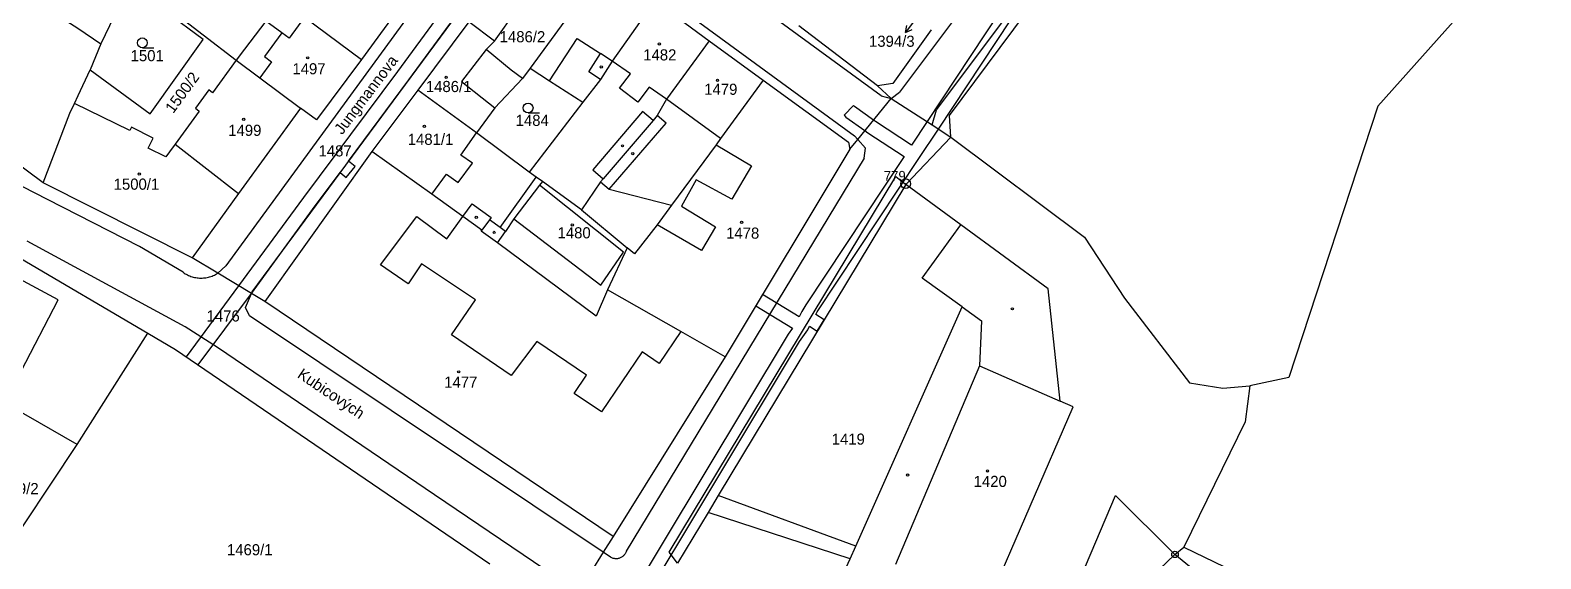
# Model space of a CAD drawing. Extents: x -784124 to -780570, y -980818 to -976926.
# Drawn here: x -782169.1 to -781938.7, y -979232.7 to -979151.9 of the extents above; entities that cross this region are included whole.
import ezdxf
from ezdxf.enums import TextEntityAlignment as Align

# ---------------------------------------------------------------- set-up
doc = ezdxf.new("R2010")
doc.units = 0
doc.header["$LTSCALE"] = 3.138375
doc.header["$MEASUREMENT"] = 0
doc.linetypes.add('0_051C', pattern=[0])
for name, color, linetype in [('1008', 1, 'CONTINUOUS'), ('101', 1, 'CONTINUOUS'), ('1016', 1, 'CONTINUOUS'), ('1029', 1, 'CONTINUOUS'), ('105', 1, 'CONTINUOUS'), ('18', 1, 'CONTINUOUS'), ('21800', 1, 'CONTINUOUS'), ('21900', 1, 'CONTINUOUS'), ('23700', 1, 'CONTINUOUS'), ('304', 1, 'CONTINUOUS'), ('402', 1, 'CONTINUOUS'), ('404', 1, 'CONTINUOUS')]:
    doc.layers.add(name, color=color, linetype=linetype)

# ---------------------------------------------------------------- blocks, each defined once
blk = doc.blocks.new('4_02$0')
at = {"layer": '404', "color": 255, "linetype": 'Continuous'}
blk.add_circle((-0.01, 0), 0.175, dxfattribs=at)
blk = doc.blocks.new('1029$1')
at = {"layer": '1029', "color": 6, "linetype": 'Continuous'}
for p, q in [((0, 3), (-0.5, 2)), ((0, 0), (0, 3)), ((0, 3), (0.5, 2))]:
    blk.add_line(p, q, dxfattribs=at)
blk = doc.blocks.new('3_04$3')
at = {"layer": '304', "color": 255, "linetype": 'Continuous'}
blk.add_line((0.01, 0), (1.76, 0), dxfattribs=at)
blk.add_circle((0.01, 0.75), 0.75, dxfattribs=at)
blk = doc.blocks.new('1_01$18')
at = {"layer": '101', "color": 3, "linetype": 'Continuous'}
for radius in [0.75, 0.03]:
    blk.add_circle((0, 0), radius, dxfattribs=at)
blk = doc.blocks.new('1_05$19')
at = {"layer": '105', "color": 3, "linetype": 'Continuous'}
for radius in [0.5, 0.0303]:
    blk.add_circle((0, 0), radius, dxfattribs=at)

msp = doc.modelspace()

# ---------------------------------------------------------------- linework, layer by layer
at = {"layer": '21800', "color": 255, "linetype": 'Continuous'}
for p, q in [((-782030.88, -979164.07), (-781979.06, -979094.74)), ((-781995.87, -979107.12), (-782036.53, -979161.37)), ((-782039.33, -979161.98), (-782084.7, -979128.72)), ((-782098.41, -979131.85), (-782139.31, -979187.92)), ((-782088.57, -979134.99), (-782043.42, -979168.04)), ((-782135.28, -979191.88), (-782093.83, -979135.7)), ((-782098.3, -979153.6), (-782102.24, -979150.63)), ((-782130.74, -979152.35), (-782133.39, -979155.95)), ((-782089.93, -979159.67), (-782085.73, -979153.19)), ((-782085.73, -979153.19), (-782082.15, -979155.5)), ((-782133.39, -979155.95), (-782132.31, -979156.75)), ((-782099.6, -979154.9), (-782103.34, -979159.76)), ((-782083.94, -979158.28), (-782082.15, -979155.5)), ((-782080.35, -979156.67), (-782082.15, -979155.5)), ((-782132.31, -979156.75), (-782134.12, -979159.21)), ((-782082.14, -979159.44), (-782083.94, -979158.28)), ((-782077.57, -979158.61), (-782080.35, -979156.67)), ((-782103.34, -979159.76), (-782098.25, -979163.81)), ((-782079.23, -979160.78), (-782077.57, -979158.61)), ((-782074.71, -979160.61), (-782076.46, -979162.9)), ((-782072.07, -979162.46), (-782074.71, -979160.61)), ((-782076.46, -979162.9), (-782079.23, -979160.78)), ((-782063.82, -979168.45), (-782072.07, -979162.46)), ((-782039.33, -979161.98), (-782037.8, -979162.37)), ((-782037.8, -979162.37), (-782036.53, -979161.37)), ((-782075.73, -979164.37), (-782083.34, -979173.24)), ((-782074.13, -979165.74), (-782075.73, -979164.37)), ((-782072.15, -979166.12), (-782073.48, -979164.98)), ((-782031.54, -979166.39), (-782030.88, -979164.07)), ((-782166.48, -979177.77), (-782190.41, -979165.53)), ((-782103.47, -979170.99), (-782101.06, -979167.63)), ((-782080.83, -979176.23), (-782072.15, -979166.12)), ((-782064.53, -979169.42), (-782059.1, -979172.64)), ((-782042.91, -979168.62), (-782043.42, -979168.04)), ((-782041.73, -979169.96), (-782042.91, -979168.62)), ((-782041.91, -979171.48), (-782041.73, -979169.96)), ((-782103.86, -979175.17), (-782101.67, -979172.25)), ((-782101.67, -979172.25), (-782103.47, -979170.99)), ((-782041.91, -979171.48), (-782078.21, -979231.46)), ((-782107.87, -979176.99), (-782105.64, -979173.92)), ((-782105.64, -979173.92), (-782103.86, -979175.17)), ((-782097.46, -979182.06), (-782091.94, -979174.38)), ((-782083.34, -979173.24), (-782081.74, -979174.61)), ((-782071.69, -979231.64), (-782037.09, -979174.28)), ((-782059.1, -979172.64), (-782062.1, -979177.71)), ((-782037.09, -979174.28), (-782035.6, -979175.49)), ((-782078.65, -979185.83), (-782091.43, -979175.6)), ((-782082.16, -979175.09), (-782080.83, -979176.23)), ((-782080.83, -979176.23), (-782071.33, -979178.66)), ((-782067.55, -979174.79), (-782069.77, -979178.8)), ((-782062.1, -979177.71), (-782067.55, -979174.79)), ((-782152.49, -979184.95), (-782166.48, -979177.77)), ((-782103.16, -979180.37), (-782101.7, -979178.47)), ((-782101.7, -979178.47), (-782098.83, -979180.51)), ((-782069.77, -979178.8), (-782064.62, -979181.96)), ((-782115.71, -979187.78), (-782110.14, -979180.37)), ((-782110.14, -979180.37), (-782105.59, -979183.79)), ((-782105.59, -979183.79), (-782103.16, -979180.37)), ((-782098.83, -979180.51), (-782099.1, -979180.89)), ((-782095.35, -979180.74), (-782082.11, -979190.88)), ((-782100.34, -979182.63), (-782100.23, -979182.46)), ((-782097.87, -979184.4), (-782100.34, -979182.63)), ((-782066.76, -979185.58), (-782073.53, -979181.66)), ((-782064.62, -979181.96), (-782066.76, -979185.58)), ((-782164.89, -979193.1), (-782178.45, -979185.83)), ((-782145.51, -979197.22), (-782169.59, -979184.16)), ((-782145.83, -979188.9), (-782152.49, -979184.95)), ((-782082.11, -979190.88), (-782078.65, -979185.83)), ((-782139.31, -979187.92), (-782140.54, -979189.05)), ((-782111.5, -979190.65), (-782115.71, -979187.78)), ((-782109.44, -979187.62), (-782111.5, -979190.65)), ((-782101.22, -979193.08), (-782109.44, -979187.62)), ((-782136.29, -979194.3), (-782135.4, -979192.14)), ((-782135.4, -979192.14), (-782135.28, -979191.88)), ((-782170.51, -979204), (-782164.89, -979193.1)), ((-782135.69, -979195.53), (-782136.29, -979194.3)), ((-782104.87, -979198.44), (-782101.22, -979193.08)), ((-782027, -979194.16), (-782024.05, -979196.29)), ((-782140.56, -979200.36), (-782145.51, -979197.22)), ((-782081.73, -979231.66), (-782135.69, -979195.53)), ((-782024.05, -979196.29), (-782024.32, -979203.18)), ((-782095.76, -979204.64), (-782104.87, -979198.44)), ((-782091.85, -979199.49), (-782095.76, -979204.64)), ((-782084.26, -979204.6), (-782091.85, -979199.49)), ((-782069.91, -979197.94), (-782073.21, -979202.83)), ((-782107.48, -979222.89), (-782140.56, -979200.36)), ((-782075.81, -979201.07), (-782081.99, -979210.23)), ((-782073.21, -979202.83), (-782075.81, -979201.07)), ((-782024.32, -979203.18), (-782037.15, -979233.51)), ((-782024.32, -979203.18), (-782012.01, -979208.56)), ((-782086.16, -979207.41), (-782084.26, -979204.6)), ((-782081.99, -979210.23), (-782086.16, -979207.41)), ((-782085.52, -979237.73), (-782107.48, -979222.89)), ((-782043.22, -979230.71), (-782064.22, -979222.99)), ((-782044.09, -979232.63), (-782065.75, -979225.57)), ((-782080.62, -979232.4), (-782081.73, -979231.66)), ((-782070.39, -979233.34), (-782071.69, -979231.64))]:
    msp.add_line(p, q, dxfattribs=at)
for points in [[(-782145.83, -979188.9), (-782145.67, -979189.009), (-782145.506, -979189.111), (-782145.337, -979189.206), (-782145.165, -979189.295), (-782144.99, -979189.376), (-782144.811, -979189.451), (-782144.63, -979189.517), (-782144.446, -979189.577), (-782144.259, -979189.629), (-782144.071, -979189.673), (-782143.881, -979189.71), (-782143.69, -979189.739), (-782143.497, -979189.76), (-782143.304, -979189.773), (-782143.111, -979189.779), (-782142.918, -979189.777), (-782142.724, -979189.766), (-782142.532, -979189.748), (-782142.34, -979189.722), (-782142.15, -979189.689), (-782141.961, -979189.647), (-782141.773, -979189.598), (-782141.588, -979189.542), (-782141.406, -979189.478), (-782141.226, -979189.407), (-782141.049, -979189.328), (-782140.876, -979189.242), (-782140.706, -979189.15), (-782140.54, -979189.05)], [(-782078.21, -979231.46), (-782078.243, -979231.566), (-782078.284, -979231.669), (-782078.332, -979231.77), (-782078.386, -979231.866), (-782078.447, -979231.959), (-782078.514, -979232.048), (-782078.587, -979232.131), (-782078.666, -979232.21), (-782078.75, -979232.282), (-782078.838, -979232.349), (-782078.931, -979232.41), (-782079.028, -979232.464), (-782079.129, -979232.511), (-782079.232, -979232.552), (-782079.338, -979232.585), (-782079.446, -979232.611), (-782079.556, -979232.629), (-782079.666, -979232.64), (-782079.777, -979232.643), (-782079.888, -979232.639), (-782079.998, -979232.626), (-782080.108, -979232.607), (-782080.215, -979232.58), (-782080.321, -979232.545), (-782080.424, -979232.504), (-782080.524, -979232.455), (-782080.62, -979232.4)]]:
    msp.add_lwpolyline(points, dxfattribs=at)
at = {"layer": '21900', "color": 3, "linetype": 'Continuous'}
for p, q in [((-782110.76, -979145.65), (-782118.61, -979156.39)), ((-782147.79, -979148.79), (-782137.74, -979156.53)), ((-782073.86, -979147.45), (-782065.59, -979153.54)), ((-782127.28, -979149.93), (-782118.61, -979156.39)), ((-782087.57, -979150.48), (-782092.89, -979157.75)), ((-782039.88, -979160.42), (-782051.92, -979151.27)), ((-782065.59, -979153.54), (-782057.32, -979159.58)), ((-782158.38, -979154.02), (-782159.99, -979157.98)), ((-782092.89, -979157.75), (-782094.03, -979159.32)), ((-782167.15, -979175.26), (-782187.67, -979159.94)), ((-782039.88, -979160.42), (-782037.8, -979162.37)), ((-782141.91, -979161.05), (-782143.94, -979163.86)), ((-782109.99, -979161.07), (-782117.04, -979170.43)), ((-782101.06, -979167.63), (-782109.99, -979161.07)), ((-782084.85, -979162.94), (-782093.01, -979173.61)), ((-782153.95, -979167.27), (-782162.4, -979163.15)), ((-782127.93, -979163.83), (-782137.36, -979176.89)), ((-782093.01, -979173.61), (-782101.06, -979167.63)), ((-782147, -979169.31), (-782137.36, -979176.89)), ((-782028.73, -979168.28), (-782035.6, -979175.49)), ((-782117.04, -979170.43), (-782133.37, -979193.36)), ((-782044.12, -979170.09), (-782063.14, -979201.8)), ((-782144.44, -979186.7), (-782167.15, -979175.26)), ((-782137.36, -979176.89), (-782144.44, -979186.7)), ((-782085.04, -979179.36), (-782091.01, -979175.05)), ((-782027.17, -979181.67), (-782035.6, -979175.49)), ((-782085.04, -979179.36), (-782078.08, -979185.14)), ((-782078.08, -979185.14), (-782081.08, -979191.57)), ((-782080.22, -979229.22), (-782133.37, -979193.36)), ((-782161.99, -979215.2), (-782151.19, -979198.2)), ((-782063.14, -979201.8), (-782080.22, -979229.22)), ((-782174.4, -979233.92), (-782161.99, -979215.2)), ((-781994.52, -979231.97), (-781993.18, -979230.85)), ((-781984.41, -979240.27), (-781994.52, -979231.97))]:
    msp.add_line(p, q, dxfattribs=at)
for points in [[(-782028.73, -979168.28), (-782028.93, -979164.98), (-781976.28, -979094.2), (-781947.5, -979055.31)], [(-781825.29, -979057.37), (-781852.74, -979075.72), (-781887.79, -979084.37), (-781917.16, -979111.47), (-781963.6, -979163.52), (-781977.14, -979204.98), (-781983.11, -979206.22)], [(-782174.63, -979142.59), (-782167.79, -979147.52), (-782165.37, -979149.4), (-782161.86, -979151.61), (-782158.38, -979154.02)], [(-782159.99, -979157.98), (-782150.84, -979164.7), (-782142.76, -979153.36), (-782154.06, -979144.98)], [(-782154.06, -979144.98), (-782155.07, -979147.1), (-782158.38, -979154.02)], [(-782098.81, -979146), (-782102.24, -979150.63), (-782109.99, -979161.07)], [(-782094.03, -979159.32), (-782095.75, -979158.06), (-782099.6, -979154.9), (-782098.3, -979153.6), (-782094.91, -979148.83)], [(-782073.86, -979147.45), (-782080.35, -979156.67), (-782082.14, -979159.44), (-782084.85, -979162.94)], [(-782127.28, -979149.93), (-782129.65, -979153.15), (-782130.74, -979152.35), (-782133.21, -979150.53), (-782136.45, -979154.85), (-782137.74, -979156.53)], [(-782065.59, -979153.54), (-782072.07, -979162.46), (-782073.48, -979164.98), (-782074.13, -979165.74), (-782081.74, -979174.61), (-782082.16, -979175.09), (-782085.04, -979179.36)], [(-782031.7, -979151.87), (-782037.58, -979160.05), (-782039.88, -979160.42)], [(-782162.4, -979163.15), (-782161.8, -979161.9), (-782159.99, -979157.98)], [(-782137.74, -979156.53), (-782141.32, -979161.48), (-782141.91, -979161.05)], [(-782137.74, -979156.53), (-782134.12, -979159.21), (-782127.93, -979163.83)], [(-782118.61, -979156.39), (-782125.46, -979165.62), (-782127.93, -979163.83)], [(-782092.89, -979157.75), (-782089.93, -979159.67), (-782084.85, -979162.94)], [(-782094.03, -979159.32), (-782098.25, -979163.81), (-782101.06, -979167.63)], [(-782057.32, -979159.58), (-782063.82, -979168.45), (-782064.53, -979169.42), (-782071.33, -979178.66), (-782073.53, -979181.66), (-782076.96, -979186.07), (-782078.08, -979185.14)], [(-782057.32, -979159.58), (-782044.3, -979169.05), (-782044.12, -979170.09)], [(-782044.12, -979170.09), (-782042.91, -979168.62), (-782037.8, -979162.37)], [(-782037.8, -979162.37), (-782031.54, -979166.39), (-782028.73, -979168.28)], [(-782167.15, -979175.26), (-782163.1, -979164.59), (-782162.4, -979163.15)], [(-782143.94, -979163.86), (-782143.37, -979164.3), (-782147, -979169.31)], [(-782148.44, -979171.25), (-782151.12, -979169.97), (-782150.36, -979168.42), (-782153.7, -979166.75), (-782153.95, -979167.27)], [(-782147, -979169.31), (-782147.88, -979170.53), (-782148.44, -979171.25)], [(-782028.73, -979168.28), (-782008.34, -979183.52), (-782002.24, -979192.85), (-781992.32, -979205.76), (-781987.24, -979206.57), (-781983.11, -979206.22)], [(-782096.62, -979182.66), (-782097.46, -979182.06), (-782099.1, -979180.89), (-782100.23, -979182.46), (-782103.16, -979180.37), (-782107.87, -979176.99), (-782117.04, -979170.43)], [(-782197.67, -979174.15), (-782195.15, -979174.24), (-782177.31, -979183.71), (-782170.58, -979186.78), (-782151.19, -979198.2)], [(-782091.01, -979175.05), (-782091.94, -979174.38), (-782093.01, -979173.61)], [(-782091.01, -979175.05), (-782091.43, -979175.6), (-782095.35, -979180.74), (-782096.62, -979182.66)], [(-782035.6, -979175.49), (-782064.22, -979222.99), (-782065.75, -979225.57), (-782070.39, -979233.34)], [(-782081.08, -979191.57), (-782082.82, -979195.58), (-782097.87, -979184.4), (-782096.62, -979182.66)], [(-782026.36, -979245.33), (-782037.69, -979240.57), (-782038.8, -979243.03), (-782047.1, -979239.28), (-782044.09, -979232.63), (-782043.22, -979230.71), (-782027, -979194.16), (-782033.09, -979189.78), (-782027.17, -979181.67)], [(-782026.36, -979245.33), (-782023.64, -979239.55), (-782023.16, -979239.78), (-782010.03, -979209.46), (-782012.01, -979208.56), (-782013.86, -979191.42), (-782027.17, -979181.67)], [(-782133.37, -979193.36), (-782135.4, -979192.14), (-782140.54, -979189.05), (-782144.44, -979186.7)], [(-782063.14, -979201.8), (-782069.91, -979197.94), (-782081.08, -979191.57)], [(-782151.19, -979198.2), (-782146.97, -979200.69), (-782099.02, -979233.41)], [(-781983.11, -979206.22), (-781983.83, -979211.73), (-781993.18, -979230.85)], [(-782161.99, -979215.2), (-782169.75, -979210.74), (-782172.39, -979209.22)], [(-782049.77, -979331.85), (-782003.58, -979222.96), (-781994.52, -979231.97)], [(-782080.22, -979229.22), (-782081.73, -979231.66), (-782085.52, -979237.73), (-782087.78, -979241.36), (-782088.33, -979240.97)], [(-782006.56, -979242), (-782002.89, -979239.97), (-781994.52, -979231.97)], [(-781993.18, -979230.85), (-781943.46, -979254.95), (-781922.07, -979272.63)]]:
    msp.add_lwpolyline(points, dxfattribs=at)
at = {"layer": '23700', "color": 255, "linetype": '0_051C'}
for points in [[(-782094.2, -979132.4), (-782113.11, -979158.23), (-782127.43, -979177.5), (-782137.35, -979190.97), (-782145.33, -979201.81), (-782143.54, -979203.03), (-782135.4, -979192.14), (-782135.4, -979192.14), (-782125.68, -979178.77), (-782121.87, -979173.65), (-782120.92, -979174.42), (-782119.56, -979172.74), (-782120.58, -979171.91), (-782111.37, -979159.51), (-782092.47, -979133.7)], [(-782019.08, -979145.84), (-782032.33, -979165.89), (-782034.72, -979169.51), (-782040.2, -979165.89), (-782040.5, -979165.67), (-782043.39, -979163.6), (-782043.56, -979163.44), (-782044.98, -979164.93), (-782044.71, -979165.19), (-782041.81, -979167.27), (-782041.36, -979167.59), (-782035.85, -979171.22), (-782050.85, -979193.88), (-782051.45, -979194.91), (-782051.84, -979195.69), (-782057.43, -979192.28), (-782058.48, -979194.03), (-782052.88, -979197.44), (-782053.51, -979198.33), (-782079.09, -979240.96)], [(-782077.33, -979242.02), (-782051.79, -979199.45), (-782050.52, -979197.67), (-782050.26, -979197.13), (-782049.1, -979197.89), (-782048.04, -979196.14), (-782049.3, -979195.32), (-782049.1, -979194.96), (-782033.57, -979171.5), (-782030.61, -979167.02), (-782017.38, -979147)]]:
    msp.add_lwpolyline(points, dxfattribs=at)

# ---------------------------------------------------------------- block references
at = {"layer": '101', "color": 0, "linetype": 'ByBlock'}
msp.add_blockref('1_01$18', (-782035.59, -979175.37), dxfattribs=at)
at = {"layer": '1029', "color": 0, "linetype": 'ByBlock', "rotation": 143}
msp.add_blockref('1029$1', (-782033.83, -979149.91), dxfattribs=at)
at = {"layer": '105', "color": 0, "linetype": 'ByBlock'}
msp.add_blockref('1_05$19', (-781994.52, -979231.97), dxfattribs=at)
at = {"layer": '304', "color": 0, "linetype": 'ByBlock'}
for p in [(-782152.04, -979154.61), (-782093.2, -979164.55)]:
    msp.add_blockref('3_04$3', p, dxfattribs=at)
at = {"layer": '402', "color": 0, "linetype": 'ByBlock'}
for p in [(-782082.02, -979157.54), (-782078.78, -979169.59), (-782077.21, -979170.79), (-782101.09, -979180.5), (-782098.36, -979182.82), (-782019.3, -979194.48), (-782035.3, -979219.86)]:
    msp.add_blockref('4_02$0', p, dxfattribs=at)
at = {"layer": '404', "color": 0, "linetype": 'ByBlock'}
for p in [(-782126.8, -979156.15), (-782073.16, -979154.04), (-782105.68, -979159.11), (-782064.29, -979159.58), (-782136.55, -979165.55), (-782109, -979166.63), (-782152.5, -979173.91), (-782086.45, -979181.67), (-782060.62, -979181.25), (-782103.76, -979204.1), (-782023.11, -979219.23)]:
    msp.add_blockref('4_02$0', p, dxfattribs=at)

# ---------------------------------------------------------------- texts
at = {"layer": '1008', "color": 255, "linetype": 'Continuous'}
msp.add_text('Jungmannova', height=1.7, rotation=53, dxfattribs=at).set_placement((-782117.93, -979161.78), align=Align.MIDDLE_CENTER)
msp.add_text('Kubicových', height=1.7, rotation=326, dxfattribs=at).set_placement((-782128.8, -979205.29), align=Align.BOTTOM_LEFT)
at = {"layer": '1016', "color": 174, "linetype": 'Continuous'}
msp.add_text('779', height=1.5, dxfattribs=at).set_placement((-782035.59, -979175.37), align=Align.BOTTOM_RIGHT)
at = {"layer": '18', "color": 255, "linetype": 'Continuous'}
for s, p in [('1486/2', (-782094.05, -979154.29)), ('1500/1', (-782152.93, -979176.8))]:
    msp.add_text(s, height=1.7, dxfattribs=at).set_placement(p, align=Align.BOTTOM_CENTER)
msp.add_text('1394/3', height=1.7, dxfattribs=at).set_placement((-782034.24, -979152.77), align=Align.TOP_RIGHT)
for s, p in [('1501', (-782153.82, -979157.18)), ('1482', (-782075.63, -979157.06)), ('1497', (-782129.14, -979159.18)), ('1486/1', (-782108.79, -979161.89)), ('1479', (-782066.33, -979162.31)), ('1484', (-782095.09, -979167.06)), ('1499', (-782138.93, -979168.58)), ('1481/1', (-782111.55, -979169.95)), ('1487', (-782125.16, -979171.72)), ('1480', (-782088.7, -979184.23)), ('1478', (-782062.99, -979184.28)), ('1476', (-782142.24, -979196.93)), ('1477', (-782105.99, -979207.04)), ('1419', (-782046.88, -979215.73)), ('1420', (-782025.23, -979222.19)), ('1469/2', (-782174.81, -979223.29)), ('1469/1', (-782139.12, -979232.62))]:
    msp.add_text(s, height=1.7, dxfattribs=at).set_placement(p, align=Align.BOTTOM_LEFT)
msp.add_text('1500/2', height=1.7, rotation=54, dxfattribs=at).set_placement((-782144.86, -979162.23), align=Align.BOTTOM_CENTER)

doc.saveas('drawing.dxf')
